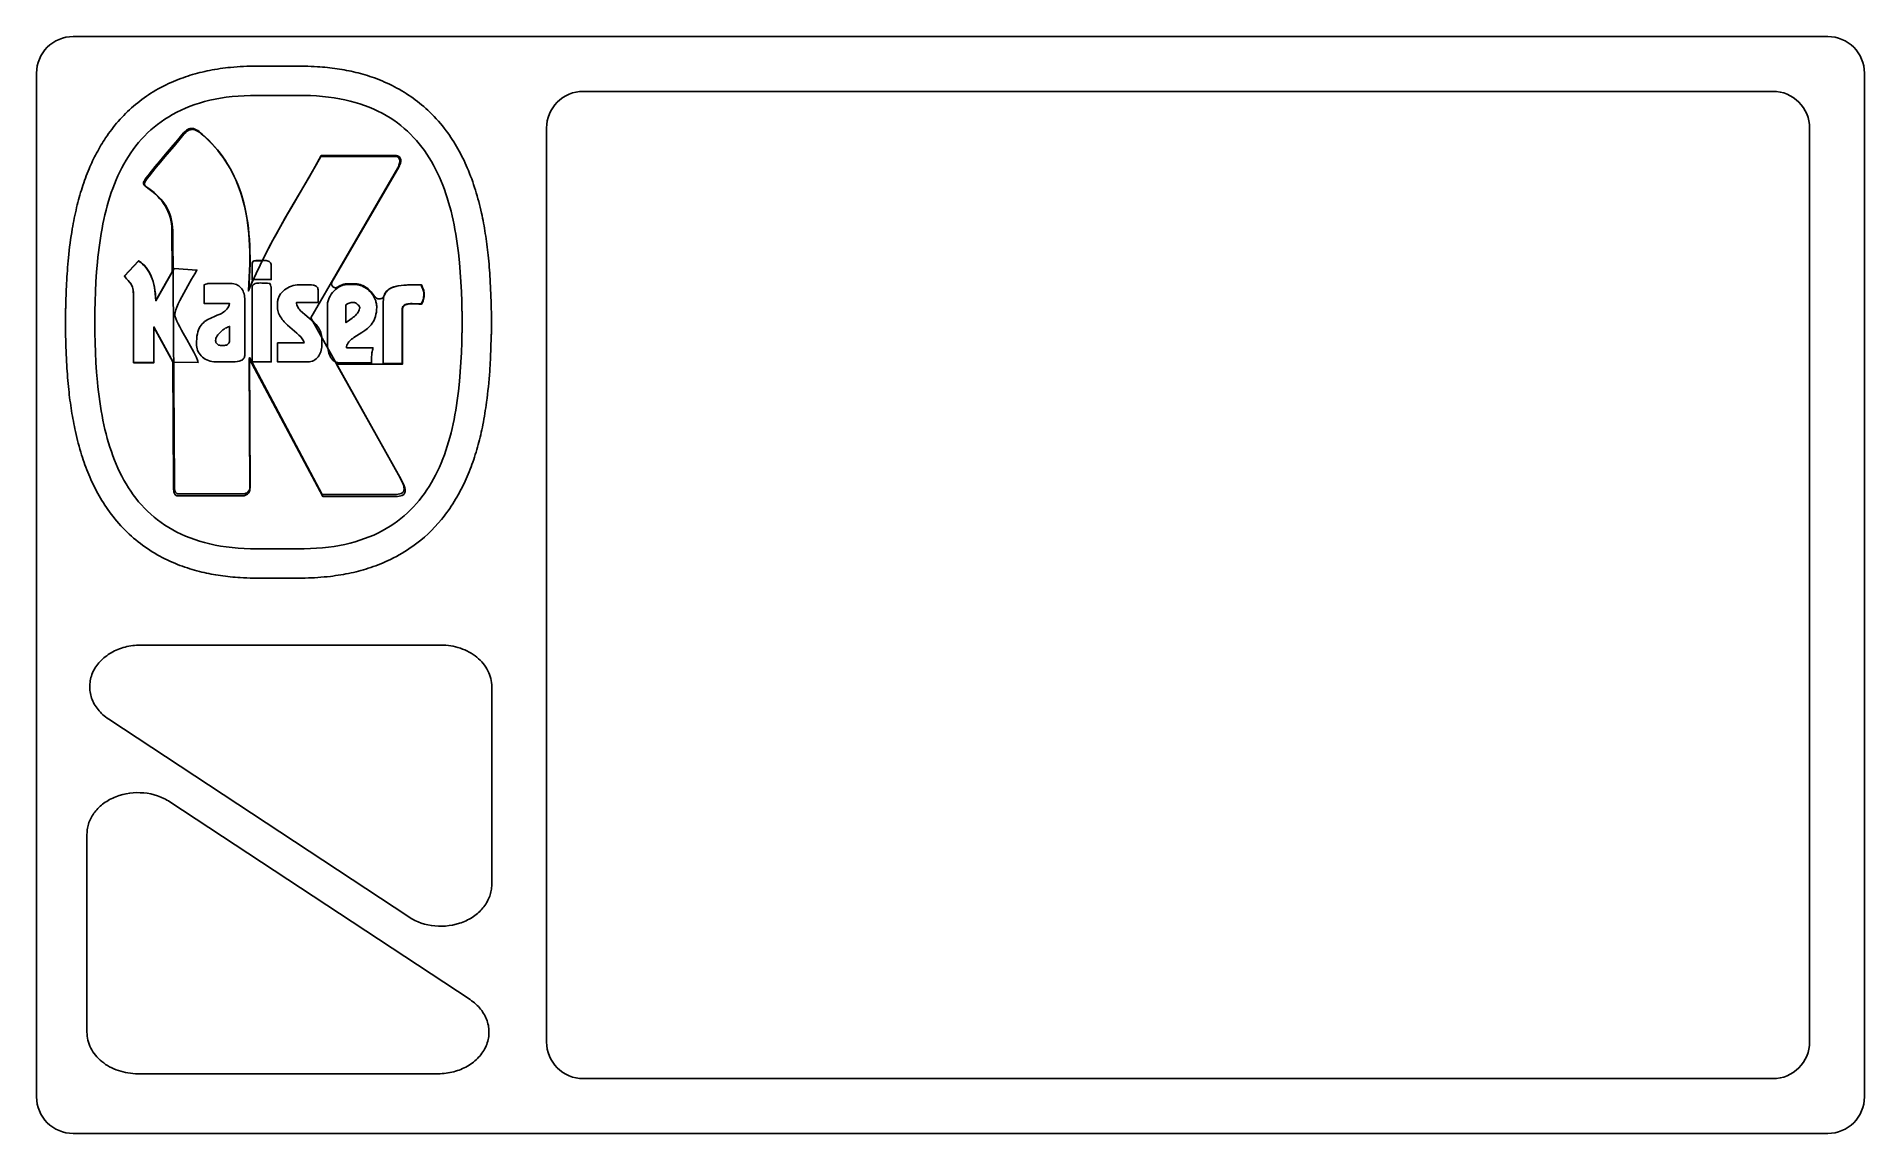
# Model space of a CAD drawing. Extents: x 0 to 500, y 0 to 300.
import ezdxf

# ---------------------------------------------------------------- set-up
doc = ezdxf.new("R2010")
doc.units = 0
doc.layers.add('Nível Padrão', color=18, linetype='CONTINUOUS')

msp = doc.modelspace()

# ---------------------------------------------------------------- linework, layer by layer
at = {"layer": 'Nível Padrão'}
for points in [[(0, 10, 0.414214), (10, 0), (490, 0, 0.414214), (500, 10), (500, 290, 0.414214), (490, 300), (10, 300, 0.414214), (0, 290), (0, 10)], [(124.36, 225.79, 0.009713), (124.06, 233.63, 0.01106), (123.53, 240.17, 0.013042), (122.75, 246.17, 0.015136), (121.71, 251.73, 0.020988), (120.06, 257.99, 0.025658), (117.83, 264.08, 0.027426), (115.24, 269.32, 0.031166), (112.06, 274.22, 0.040308), (107.55, 279.35, 0.07254), (97.92, 286.28, 0.033601), (92.44, 288.67, 0.026874), (87.35, 290.2, 0.023335), (82.22, 291.2, 0.020903), (76.85, 291.76, 0.01238), (73.3, 291.91), (72.11, 291.92), (72.01, 291.92), (60.14, 291.92, 0.024267), (53.09, 291.58, 0.023864), (47.32, 290.73, 0.025689), (42.05, 289.4, 0.029589), (36.85, 287.46, 0.036923), (31.27, 284.48, 0.071964), (22.35, 276.81, 0.032208), (18.9, 272.3, 0.0251), (16.43, 268.14, 0.022594), (14.36, 263.79, 0.022233), (12.47, 258.66, 0.019049), (10.96, 253.27, 0.016606), (9.77, 247.44, 0.017566), (8.72, 239.52, 0.011801), (8.2, 232.48, 0.008687), (7.97, 225.82, 0.030589), (7.91, 224.84), (7.91, 221.91), (7.91, 218.97, 0.029762), (7.96, 218.02, 0.009826), (8.27, 210.1, 0.011225), (8.8, 203.49, 0.012764), (9.57, 197.63, 0.01537), (10.64, 191.97, 0.021703), (12.33, 185.57, 0.022442), (14.29, 180.2, 0.026427), (16.77, 175.04, 0.03135), (19.94, 170.02, 0.038768), (24.23, 164.98, 0.076989), (34.38, 157.54, 0.034157), (39.95, 155.11, 0.027572), (45.2, 153.55, 0.023063), (50.3, 152.58, 0.020854), (55.69, 152.03, 0.012825), (59.37, 151.89, 0.001929), (60.31, 151.89), (72.01, 151.89), (72.11, 151.89, 0.00179), (73.48, 151.91, 0.024581), (80.37, 152.37, 0.024229), (86.04, 153.31, 0.026946), (91.41, 154.78, 0.032131), (96.86, 157.01, 0.042297), (102.95, 160.63, 0.065085), (110.73, 167.91, 0.034079), (114.26, 172.84, 0.02821), (116.95, 177.79, 0.024377), (119.1, 182.96, 0.02094), (120.8, 188.39, 0.016976), (122.08, 193.85, 0.015354), (123.09, 200, 0.016203), (123.95, 208.48, 0.009226), (124.27, 214.74), (124.35, 217.96, 0.031704), (124.41, 218.97), (124.4, 221.91), (124.41, 224.84, 0.029783), (124.36, 225.79)], [(149.52, 15, -0.414214), (139.52, 25), (139.52, 275, -0.414214), (149.52, 285), (475, 285, -0.414214), (485, 275), (485, 25, -0.414214), (475, 15), (149.52, 15)]]:
    msp.add_lwpolyline(points, format="xyb", close=True, dxfattribs=at)
for points in [[(72.01, 283.92), (60.31, 283.92), (58.53, 283.9), (56.8, 283.83), (55.12, 283.73), (53.48, 283.57), (51.89, 283.38), (50.35, 283.15), (48.85, 282.87), (47.39, 282.56), (45.98, 282.21), (44.6, 281.82), (43.27, 281.39), (41.99, 280.93), (40.74, 280.43), (39.53, 279.89), (38.36, 279.33), (37.23, 278.72), (36.14, 278.09), (35.09, 277.42), (34.07, 276.72), (33.09, 275.99), (32.14, 275.24), (31.23, 274.45), (30.35, 273.63), (29.51, 272.79), (28.7, 271.92), (27.92, 271.02), (27.18, 270.1), (26.46, 269.15), (25.78, 268.18), (25.12, 267.19), (24.49, 266.17), (23.9, 265.13), (23.33, 264.08), (22.78, 263), (22.27, 261.9), (21.78, 260.78), (21.31, 259.64), (20.87, 258.49), (20.45, 257.32), (20.06, 256.14), (19.69, 254.94), (19.34, 253.72), (19.01, 252.49), (18.71, 251.25), (18.42, 250), (18.15, 248.74), (17.91, 247.46), (17.68, 246.17), (17.46, 244.88), (17.27, 243.58), (17.09, 242.27), (16.92, 240.95), (16.78, 239.62), (16.64, 238.3), (16.41, 235.62), (16.24, 232.94), (16.1, 230.24), (16.01, 227.55), (15.95, 224.86), (15.91, 224.86), (15.91, 223.82), (15.91, 221.91), (15.91, 219.99), (15.91, 218.95), (15.95, 218.94), (16.01, 216.25), (16.1, 213.55), (16.24, 210.86), (16.41, 208.17), (16.64, 205.5), (16.78, 204.17), (16.93, 202.85), (17.09, 201.53), (17.27, 200.22), (17.47, 198.92), (17.68, 197.62), (17.91, 196.34), (18.16, 195.06), (18.42, 193.8), (18.71, 192.55), (19.02, 191.31), (19.34, 190.08), (19.69, 188.86), (20.06, 187.66), (20.46, 186.48), (20.87, 185.31), (21.31, 184.16), (21.78, 183.02), (22.27, 181.91), (22.79, 180.81), (23.33, 179.73), (23.9, 178.67), (24.5, 177.63), (25.12, 176.62), (25.78, 175.62), (26.46, 174.65), (27.18, 173.71), (27.93, 172.79), (28.7, 171.89), (29.51, 171.02), (30.36, 170.18), (31.23, 169.36), (32.15, 168.57), (33.09, 167.81), (34.07, 167.09), (35.09, 166.39), (36.14, 165.72), (37.24, 165.09), (38.37, 164.48), (39.53, 163.92), (40.74, 163.38), (41.99, 162.88), (43.28, 162.42), (44.61, 161.99), (45.98, 161.6), (47.39, 161.25), (48.85, 160.94), (50.35, 160.66), (51.89, 160.43), (53.49, 160.24), (55.12, 160.09), (56.8, 159.98), (58.53, 159.91), (60.31, 159.89), (72.01, 159.89), (72.03, 159.89), (73.19, 159.9), (74.92, 159.96), (76.6, 160.05), (78.24, 160.18), (79.83, 160.36), (81.37, 160.57), (82.87, 160.83), (84.33, 161.12), (85.75, 161.46), (87.13, 161.83), (88.46, 162.23), (89.75, 162.68), (91, 163.15), (92.22, 163.67), (93.39, 164.21), (94.53, 164.79), (95.63, 165.41), (96.69, 166.05), (97.72, 166.72), (98.71, 167.43), (99.66, 168.16), (100.58, 168.93), (101.47, 169.72), (102.32, 170.54), (103.14, 171.38), (103.93, 172.26), (104.69, 173.15), (105.41, 174.07), (106.11, 175.02), (106.78, 175.99), (107.42, 176.98), (108.03, 177.99), (108.61, 179.03), (109.16, 180.08), (109.69, 181.15), (110.2, 182.25), (110.67, 183.36), (111.13, 184.49), (111.56, 185.63), (111.96, 186.79), (112.35, 187.97), (112.71, 189.16), (113.05, 190.36), (113.37, 191.58), (113.67, 192.81), (113.95, 194.06), (114.21, 195.31), (114.45, 196.57), (114.68, 197.85), (114.88, 199.13), (115.08, 200.42), (115.25, 201.72), (115.41, 203.02), (115.69, 205.65), (115.91, 208.29), (116.09, 210.95), (116.22, 213.61), (116.31, 216.28), (116.37, 218.94), (116.41, 218.95), (116.41, 219.99), (116.4, 221.91), (116.41, 223.82), (116.41, 224.86), (116.37, 224.89), (116.31, 227.55), (116.22, 230.21), (116.09, 232.88), (115.91, 235.54), (115.69, 238.18), (115.41, 240.81), (115.25, 242.11), (115.07, 243.41), (114.88, 244.7), (114.67, 245.98), (114.45, 247.25), (114.21, 248.52), (113.95, 249.77), (113.67, 251.01), (113.37, 252.24), (113.05, 253.46), (112.71, 254.66), (112.35, 255.85), (111.96, 257.03), (111.55, 258.19), (111.13, 259.33), (110.67, 260.46), (110.19, 261.57), (109.69, 262.67), (109.16, 263.74), (108.61, 264.79), (108.02, 265.83), (107.41, 266.84), (106.77, 267.83), (106.11, 268.8), (105.41, 269.74), (104.68, 270.66), (103.93, 271.56), (103.14, 272.43), (102.32, 273.28), (101.46, 274.1), (100.58, 274.89), (99.66, 275.65), (98.7, 276.39), (97.71, 277.09), (96.69, 277.76), (95.62, 278.41), (94.53, 279.02), (93.39, 279.6), (92.22, 280.15), (91, 280.66), (89.75, 281.14), (88.46, 281.58), (87.12, 281.99), (85.75, 282.36), (84.33, 282.69), (82.87, 282.98), (81.37, 283.24), (79.83, 283.45), (78.23, 283.63), (76.6, 283.76), (74.92, 283.86), (73.19, 283.91), (72.01, 283.92)], [(61.71, 238.68), (61.79, 238.85), (62.72, 240.67), (63.66, 242.48), (64.62, 244.28), (65.6, 246.07), (66.8, 248.23), (68.02, 250.38), (70.49, 254.66), (74.53, 261.58), (76.22, 264.5), (77.89, 267.44), (98.4, 267.44), (98.6, 267.41), (98.79, 267.36), (98.96, 267.29), (99.12, 267.19), (99.26, 267.07), (99.38, 266.92), (99.48, 266.75), (99.56, 266.56), (99.61, 266.35), (99.63, 266.11), (99.62, 265.86), (99.59, 265.58), (99.51, 265.29), (99.4, 264.98), (99.25, 264.65), (99.06, 264.3), (80.81, 232.82), (80.73, 232.65), (80.69, 232.47), (80.68, 232.3), (80.7, 232.13), (80.75, 231.97), (80.83, 231.83), (80.93, 231.69), (81.05, 231.57), (81.19, 231.47), (81.34, 231.39), (81.51, 231.34), (81.69, 231.31), (81.87, 231.31), (82.06, 231.34), (82.25, 231.41), (82.44, 231.52), (82.76, 231.71), (83.08, 231.89), (83.41, 232.04), (83.75, 232.17), (84.09, 232.27), (84.43, 232.35), (84.77, 232.39), (85.11, 232.41), (86.86, 232.41), (87.28, 232.39), (87.7, 232.34), (88.11, 232.27), (88.51, 232.16), (88.9, 232.03), (89.28, 231.87), (89.65, 231.69), (90, 231.49), (90.34, 231.26), (90.67, 231.01), (90.98, 230.75), (91.28, 230.46), (91.55, 230.16), (91.81, 229.84), (92.05, 229.51), (92.27, 229.17), (92.42, 228.95), (92.58, 228.77), (92.77, 228.61), (92.96, 228.48), (93.17, 228.38), (93.38, 228.31), (93.6, 228.27), (93.82, 228.26), (94.03, 228.28), (94.23, 228.32), (94.43, 228.39), (94.61, 228.49), (94.77, 228.62), (94.92, 228.78), (95.03, 228.96), (95.13, 229.17), (95.24, 229.46), (95.37, 229.73), (95.53, 229.99), (95.7, 230.22), (95.89, 230.44), (96.1, 230.63), (96.32, 230.82), (96.56, 230.98), (96.81, 231.13), (97.08, 231.27), (97.37, 231.39), (97.66, 231.5), (98.3, 231.68), (98.97, 231.82), (99.69, 231.93), (100.44, 231.99), (101.21, 232.04), (102.01, 232.06), (103.66, 232.07), (105.34, 232.06), (105.45, 231.66), (105.57, 231.34), (105.8, 230.86), (105.89, 230.62), (105.97, 230.36), (106.02, 230.04), (106.04, 229.62), (106.03, 229.19), (105.99, 228.79), (105.93, 228.41), (105.84, 228.06), (105.74, 227.73), (105.62, 227.41), (105.49, 227.11), (105.34, 226.83), (104.55, 226.85), (103.7, 226.89), (102.82, 226.92), (102.4, 226.91), (101.99, 226.89), (101.6, 226.84), (101.25, 226.76), (100.93, 226.65), (100.65, 226.5), (100.53, 226.41), (100.42, 226.31), (100.33, 226.2), (100.25, 226.07), (100.19, 225.93), (100.15, 225.78), (100.12, 225.61), (100.11, 225.43), (100.11, 210.43), (82.07, 210.43), (99.7, 178.84), (100.04, 178.2), (100.33, 177.61), (100.55, 177.08), (100.71, 176.59), (100.8, 176.16), (100.83, 175.78), (100.83, 175.6), (100.8, 175.44), (100.76, 175.29), (100.7, 175.14), (100.63, 175.01), (100.54, 174.9), (100.44, 174.79), (100.31, 174.69), (100.17, 174.6), (100.02, 174.52), (99.66, 174.39), (99.23, 174.3), (98.73, 174.25), (98.16, 174.23), (97.52, 174.24), (78.28, 174.24), (58.16, 211.96), (58.38, 176.11), (58.33, 175.81), (58.22, 175.51), (58.15, 175.37), (58.05, 175.22), (57.95, 175.08), (57.82, 174.95), (57.69, 174.83), (57.53, 174.72), (57.36, 174.62), (57.17, 174.53), (56.97, 174.46), (56.75, 174.41), (56.52, 174.37), (56.26, 174.36), (38.58, 174.35), (38.37, 174.41), (38.18, 174.49), (38.03, 174.59), (37.89, 174.72), (37.78, 174.86), (37.69, 175.02), (37.62, 175.2), (37.57, 175.39), (37.51, 175.8), (37.48, 176.25), (37.48, 177.21), (37.27, 211.03), (32.1, 220.55), (32.1, 210.78), (26.52, 210.78), (26.52, 228.92), (26.51, 229.58), (26.47, 230.16), (26.41, 230.67), (26.33, 231.1), (26.23, 231.48), (26.1, 231.82), (25.96, 232.11), (25.8, 232.37), (25.63, 232.62), (25.44, 232.85), (25.02, 233.32), (24.55, 233.85), (24.3, 234.17), (24.04, 234.53), (27.91, 238.68), (28.48, 238.28), (29.01, 237.84), (29.5, 237.36), (29.94, 236.85), (30.36, 236.31), (30.73, 235.73), (31.07, 235.12), (31.38, 234.46), (31.65, 233.77), (31.88, 233.04), (32.08, 232.27), (32.25, 231.45), (32.39, 230.6), (32.5, 229.7), (32.58, 228.76), (32.63, 227.77), (37.12, 235.66), (37.04, 246.93), (36.99, 247.92), (36.88, 248.87), (36.72, 249.78), (36.51, 250.63), (36.25, 251.45), (35.94, 252.23), (35.59, 252.98), (35.19, 253.69), (34.75, 254.37), (34.26, 255.03), (33.72, 255.66), (33.15, 256.27), (32.53, 256.86), (31.87, 257.44), (31.16, 258), (30.42, 258.56), (29.85, 258.99), (29.64, 259.18), (29.48, 259.35), (29.36, 259.52), (29.28, 259.68), (29.25, 259.84), (29.25, 260.01), (29.29, 260.18), (29.37, 260.37), (29.49, 260.57), (29.63, 260.8), (30.02, 261.34), (30.52, 262.02), (31.41, 263.18), (32.45, 264.47), (33.61, 265.86), (34.85, 267.31), (37.39, 270.28), (38.61, 271.73), (39.75, 273.12), (40.2, 273.64), (40.62, 274.06), (40.83, 274.24), (41.03, 274.39), (41.23, 274.52), (41.43, 274.63), (41.62, 274.72), (41.81, 274.79), (42, 274.84), (42.19, 274.88), (42.38, 274.89), (42.56, 274.89), (42.75, 274.87), (42.93, 274.83), (43.31, 274.71), (43.69, 274.53), (44.07, 274.29), (44.47, 274.01), (44.88, 273.68), (45.3, 273.31), (46.22, 272.47), (47.08, 271.64), (47.9, 270.79), (48.7, 269.92), (49.47, 269.02), (50.21, 268.09), (50.92, 267.14), (51.59, 266.15), (52.24, 265.14), (52.85, 264.1), (53.43, 263.04), (53.98, 261.94), (54.5, 260.8), (54.98, 259.64), (55.44, 258.44), (55.86, 257.21), (56.25, 255.95), (56.61, 254.65), (56.93, 253.31), (57.22, 251.94), (57.48, 250.53), (57.7, 249.08), (57.89, 247.6), (58.05, 246.07), (58.18, 244.51), (58.27, 242.9), (58.32, 241.25), (58.34, 239.56), (58.33, 237.82), (58.29, 236.04), (58.2, 234.22), (58.09, 232.35), (57.94, 230.43), (58.52, 231.81), (59.11, 233.18), (59.24, 233.45), (58.95, 233.45), (58.95, 237.64), (58.97, 237.91), (59, 238.14), (59.07, 238.32), (59.18, 238.46), (59.32, 238.57), (59.5, 238.63), (59.73, 238.67), (60, 238.68), (61.71, 238.68)], [(30.8, 261.86), (31.68, 263.01), (32.71, 264.29), (33.86, 265.66), (35.09, 267.1), (37.61, 270.05), (38.83, 271.49), (39.95, 272.87), (40.4, 273.38), (40.82, 273.8), (41.02, 273.98), (41.22, 274.13), (41.42, 274.26), (41.62, 274.37), (41.81, 274.46), (42, 274.53), (42.19, 274.58), (42.37, 274.61), (42.56, 274.63), (42.74, 274.62), (42.93, 274.6), (43.11, 274.56), (43.48, 274.44), (43.86, 274.26), (44.24, 274.03), (44.63, 273.75), (45.04, 273.42), (45.46, 273.06), (46.37, 272.23), (47.22, 271.41), (48.04, 270.56), (48.84, 269.69), (49.6, 268.8), (50.33, 267.88), (51.03, 266.93), (51.7, 265.96), (52.34, 264.96), (52.95, 263.93), (53.52, 262.87), (54.07, 261.77), (54.58, 260.65), (55.07, 259.5), (55.52, 258.31), (55.93, 257.09), (56.32, 255.84), (56.67, 254.55), (57, 253.22), (57.28, 251.86), (57.54, 250.46), (57.76, 249.03), (57.95, 247.55), (58.11, 246.04), (58.23, 244.48), (58.32, 242.89), (58.38, 241.25), (58.4, 239.58), (58.39, 237.85), (58.34, 236.09), (58.26, 234.28), (58.14, 232.43), (57.99, 230.52), (58.99, 232.86), (60.04, 235.18), (61.13, 237.48), (62.27, 239.78), (63.45, 242.06), (64.67, 244.34), (65.91, 246.61), (67.18, 248.88), (68.47, 251.15), (69.79, 253.42), (72.45, 257.98), (75.12, 262.58), (76.46, 264.89), (77.79, 267.23), (98.13, 267.23), (98.33, 267.21), (98.51, 267.16), (98.69, 267.09), (98.84, 266.99), (98.98, 266.87), (99.1, 266.72), (99.2, 266.55), (99.28, 266.36), (99.33, 266.15), (99.35, 265.92), (99.35, 265.67), (99.31, 265.39), (99.23, 265.1), (99.12, 264.79), (98.98, 264.46), (98.79, 264.12), (75.01, 223.11), (99.42, 179.34), (99.76, 178.71), (100.04, 178.13), (100.26, 177.6), (100.42, 177.12), (100.51, 176.69), (100.55, 176.31), (100.54, 176.13), (100.51, 175.97), (100.47, 175.82), (100.42, 175.68), (100.35, 175.55), (100.26, 175.44), (100.15, 175.33), (100.03, 175.23), (99.89, 175.14), (99.74, 175.06), (99.38, 174.94), (98.95, 174.85), (98.46, 174.79), (97.89, 174.77), (97.26, 174.78), (78.17, 174.79), (58.21, 212.2), (58.43, 176.64), (58.38, 176.35), (58.28, 176.05), (58.2, 175.9), (58.11, 175.76), (58, 175.62), (57.88, 175.49), (57.74, 175.37), (57.59, 175.26), (57.42, 175.16), (57.24, 175.08), (57.04, 175.01), (56.82, 174.95), (56.58, 174.92), (56.33, 174.9), (38.8, 174.9), (38.58, 174.95), (38.4, 175.03), (38.24, 175.14), (38.11, 175.26), (38, 175.4), (37.91, 175.56), (37.85, 175.73), (37.79, 175.92), (37.73, 176.33), (37.7, 176.78), (37.71, 177.73), (37.27, 246.89), (37.21, 247.88), (37.1, 248.82), (36.94, 249.71), (36.74, 250.56), (36.48, 251.38), (36.18, 252.15), (35.83, 252.89), (35.43, 253.59), (34.99, 254.27), (34.51, 254.92), (33.98, 255.55), (33.4, 256.15), (32.79, 256.74), (32.13, 257.31), (31.43, 257.87), (30.7, 258.42), (30.14, 258.85), (29.93, 259.04), (29.77, 259.21), (29.65, 259.38), (29.57, 259.54), (29.54, 259.7), (29.54, 259.86), (29.58, 260.03), (29.66, 260.22), (29.77, 260.42), (29.92, 260.65), (30.3, 261.18), (30.8, 261.86)], [(44.19, 210.89), (44.11, 211.19), (44.01, 211.51), (43.76, 212.19), (43.43, 212.92), (43.04, 213.7), (42.61, 214.52), (42.14, 215.36), (41.14, 217.1), (40.12, 218.86), (39.64, 219.73), (39.18, 220.58), (38.76, 221.4), (38.38, 222.18), (38.07, 222.92), (37.83, 223.61), (37.8, 223.79), (37.8, 224.01), (37.83, 224.27), (37.9, 224.57), (37.99, 224.89), (38.1, 225.24), (38.4, 226.03), (38.78, 226.89), (39.23, 227.83), (39.72, 228.8), (40.25, 229.8), (41.35, 231.78), (42.4, 233.61), (43.27, 235.12), (43.85, 236.15), (37.63, 236.57), (32.61, 227.74), (32.56, 228.72), (32.48, 229.66), (32.38, 230.55), (32.24, 231.4), (32.07, 232.2), (31.87, 232.97), (31.63, 233.7), (31.37, 234.38), (31.07, 235.03), (30.73, 235.64), (30.36, 236.22), (29.95, 236.75), (29.5, 237.26), (29.02, 237.73), (28.49, 238.17), (27.93, 238.57), (24.09, 234.45), (24.35, 234.09), (24.59, 233.78), (25.06, 233.25), (25.48, 232.78), (25.67, 232.55), (25.84, 232.31), (26, 232.05), (26.14, 231.76), (26.26, 231.43), (26.36, 231.05), (26.44, 230.62), (26.5, 230.12), (26.54, 229.54), (26.55, 228.88), (26.55, 210.89), (32.08, 210.89), (32.08, 220.58), (37.33, 210.92), (44.19, 210.89)], [(59, 233.52), (64.19, 233.52), (64.19, 237.33), (64.17, 237.62), (64.09, 237.89), (63.97, 238.12), (63.8, 238.32), (63.6, 238.49), (63.37, 238.61), (63.1, 238.68), (62.81, 238.71), (60.04, 238.71), (59.77, 238.7), (59.54, 238.66), (59.36, 238.59), (59.22, 238.49), (59.12, 238.35), (59.05, 238.17), (59.02, 237.95), (59, 237.67), (59, 233.52)], [(43.78, 216.57), (43.78, 215.53), (43.81, 215.07), (43.89, 214.62), (44.03, 214.19), (44.22, 213.78), (44.45, 213.38), (44.72, 213.01), (45.03, 212.67), (45.37, 212.35), (45.75, 212.06), (46.15, 211.8), (46.58, 211.57), (47.03, 211.39), (47.5, 211.23), (47.98, 211.12), (48.47, 211.06), (48.97, 211.03), (53.81, 211.03), (54.35, 211.05), (54.89, 211.11), (55.42, 211.22), (55.66, 211.3), (55.9, 211.39), (56.11, 211.5), (56.31, 211.62), (56.49, 211.76), (56.64, 211.92), (56.76, 212.1), (56.85, 212.3), (56.91, 212.52), (56.93, 212.76), (56.93, 228.33), (56.91, 228.78), (56.86, 229.21), (56.77, 229.62), (56.65, 230), (56.5, 230.37), (56.32, 230.71), (56.11, 231.03), (55.87, 231.32), (55.61, 231.58), (55.32, 231.81), (55.01, 232.01), (54.67, 232.18), (54.31, 232.31), (53.93, 232.4), (53.54, 232.46), (53.12, 232.48), (47.59, 232.48), (47.28, 232.48), (47.03, 232.45), (46.83, 232.42), (46.66, 232.38), (46.32, 232.27), (45.86, 232.14), (45.86, 226.95), (52.78, 226.95), (52.65, 226.52), (52.49, 226.12), (52.29, 225.77), (52.07, 225.46), (51.81, 225.17), (51.53, 224.91), (51.22, 224.68), (50.89, 224.47), (50.55, 224.27), (50.19, 224.09), (49.43, 223.76), (48.65, 223.44), (47.85, 223.11), (47.46, 222.92), (47.07, 222.73), (46.7, 222.52), (46.33, 222.28), (45.98, 222.03), (45.64, 221.74), (45.32, 221.42), (45.03, 221.07), (44.76, 220.68), (44.51, 220.25), (44.3, 219.77), (44.12, 219.24), (43.98, 218.66), (43.87, 218.02), (43.8, 217.33), (43.78, 216.57)], [(59, 211.03), (64.19, 211.03), (64.19, 230.75), (64.19, 231.06), (64.16, 231.31), (64.13, 231.51), (64.09, 231.68), (63.98, 232.02), (63.85, 232.48), (63.18, 232.51), (62.42, 232.56), (61.62, 232.59), (61.22, 232.6), (60.83, 232.59), (60.46, 232.56), (60.12, 232.51), (59.81, 232.43), (59.54, 232.31), (59.42, 232.24), (59.31, 232.16), (59.22, 232.07), (59.15, 231.97), (59.09, 231.86), (59.04, 231.73), (59.01, 231.6), (59, 231.45), (59, 211.03)], [(78.03, 217.26), (78.01, 217.75), (77.96, 218.22), (77.86, 218.66), (77.74, 219.09), (77.58, 219.49), (77.4, 219.88), (77.19, 220.25), (76.96, 220.6), (76.71, 220.94), (76.44, 221.26), (76.16, 221.57), (75.86, 221.88), (75.24, 222.45), (74.6, 222.99), (73.34, 224.01), (72.75, 224.52), (72.23, 225.02), (71.99, 225.28), (71.78, 225.55), (71.59, 225.82), (71.43, 226.09), (71.3, 226.38), (71.2, 226.67), (71.14, 226.98), (71.11, 227.29), (76.99, 227.29), (76.99, 230.75), (76.98, 230.97), (76.93, 231.16), (76.84, 231.33), (76.73, 231.48), (76.6, 231.61), (76.44, 231.73), (76.27, 231.82), (76.07, 231.9), (75.86, 231.97), (75.64, 232.02), (75.18, 232.09), (74.7, 232.13), (74.23, 232.14), (71.8, 232.14), (71.28, 232.11), (70.75, 232.04), (70.23, 231.92), (69.71, 231.76), (69.21, 231.55), (68.72, 231.31), (68.26, 231.03), (67.82, 230.72), (67.42, 230.37), (67.05, 230), (66.73, 229.6), (66.45, 229.18), (66.23, 228.73), (66.14, 228.5), (66.06, 228.27), (66, 228.03), (65.96, 227.79), (65.93, 227.54), (65.92, 227.29), (65.92, 225.91), (65.94, 225.5), (66, 225.11), (66.09, 224.73), (66.21, 224.36), (66.36, 224), (66.53, 223.64), (66.74, 223.3), (66.96, 222.96), (67.21, 222.64), (67.47, 222.32), (67.75, 222.01), (68.04, 221.7), (68.66, 221.11), (69.3, 220.53), (70.59, 219.43), (71.2, 218.9), (71.76, 218.37), (72.26, 217.84), (72.48, 217.57), (72.68, 217.31), (72.85, 217.04), (72.99, 216.77), (73.11, 216.5), (73.19, 216.22), (65.92, 216.22), (65.92, 211.03), (74.23, 211.03), (74.65, 211.06), (75.06, 211.13), (75.45, 211.24), (75.81, 211.4), (76.15, 211.59), (76.46, 211.82), (76.75, 212.09), (77.01, 212.38), (77.24, 212.7), (77.44, 213.05), (77.62, 213.42), (77.77, 213.81), (77.88, 214.22), (77.96, 214.65), (78.01, 215.08), (78.03, 215.53), (78.03, 217.26)], [(84.75, 214.91), (84.8, 215.26), (84.89, 215.59), (85.03, 215.9), (85.2, 216.19), (85.4, 216.47), (85.63, 216.73), (85.89, 216.98), (86.18, 217.21), (86.49, 217.45), (86.82, 217.67), (87.52, 218.12), (88.26, 218.58), (89.02, 219.06), (89.78, 219.58), (90.15, 219.86), (90.51, 220.16), (90.86, 220.48), (91.19, 220.83), (91.5, 221.19), (91.8, 221.59), (92.07, 222.01), (92.31, 222.47), (92.52, 222.95), (92.71, 223.48), (92.85, 224.04), (92.96, 224.64), (93.03, 225.29), (93.05, 225.98), (93.04, 226.27), (93.02, 226.57), (92.98, 226.86), (92.92, 227.15), (92.85, 227.44), (92.76, 227.73), (92.55, 228.29), (92.28, 228.82), (91.97, 229.34), (91.61, 229.82), (91.2, 230.28), (90.76, 230.69), (90.28, 231.07), (89.76, 231.4), (89.22, 231.68), (88.94, 231.8), (88.65, 231.9), (88.36, 231.99), (88.06, 232.07), (87.76, 232.13), (87.45, 232.17), (87.14, 232.19), (86.82, 232.2), (85.09, 232.2), (84.84, 232.2), (84.59, 232.17), (84.34, 232.13), (84.09, 232.07), (83.6, 231.92), (83.11, 231.71), (82.63, 231.44), (82.18, 231.13), (81.74, 230.78), (81.33, 230.39), (80.95, 229.96), (80.61, 229.5), (80.31, 229.02), (80.05, 228.51), (79.84, 227.98), (79.68, 227.44), (79.63, 227.16), (79.59, 226.88), (79.56, 226.6), (79.56, 226.32), (79.56, 216.29), (79.57, 215.8), (79.6, 215.31), (79.66, 214.82), (79.74, 214.33), (79.84, 213.86), (79.97, 213.4), (80.14, 212.96), (80.32, 212.55), (80.54, 212.17), (80.79, 211.82), (81.08, 211.52), (81.39, 211.25), (81.56, 211.14), (81.74, 211.04), (81.93, 210.96), (82.13, 210.89), (82.34, 210.83), (82.55, 210.79), (82.78, 210.76), (83.02, 210.75), (91.66, 210.75), (91.66, 212.48), (91.68, 212.89), (91.71, 213.21), (91.75, 213.49), (91.8, 213.74), (91.92, 214.24), (91.97, 214.54), (92.01, 214.91), (84.75, 214.91)], [(105.23, 226.88), (105.37, 227.16), (105.5, 227.46), (105.62, 227.77), (105.72, 228.1), (105.81, 228.45), (105.87, 228.83), (105.91, 229.22), (105.92, 229.65), (105.9, 230.06), (105.85, 230.38), (105.77, 230.65), (105.68, 230.87), (105.45, 231.36), (105.34, 231.67), (105.23, 232.07), (103.32, 232.08), (102.38, 232.08), (101.46, 232.06), (100.57, 232.02), (99.71, 231.95), (98.9, 231.83), (98.51, 231.76), (98.13, 231.67), (97.77, 231.57), (97.43, 231.45), (97.1, 231.32), (96.79, 231.16), (96.5, 230.99), (96.23, 230.8), (95.98, 230.59), (95.76, 230.36), (95.55, 230.1), (95.37, 229.82), (95.22, 229.51), (95.09, 229.18), (94.98, 228.82), (94.91, 228.43), (94.86, 228.02), (94.85, 227.57), (94.85, 210.62), (100.04, 210.62), (100.04, 225.49), (100.05, 225.67), (100.07, 225.84), (100.12, 225.99), (100.18, 226.13), (100.26, 226.26), (100.35, 226.37), (100.46, 226.47), (100.57, 226.56), (100.85, 226.71), (101.17, 226.82), (101.52, 226.89), (101.9, 226.94), (102.31, 226.96), (102.73, 226.97), (103.6, 226.94), (104.45, 226.9), (105.23, 226.88)], [(84.61, 226.6), (85.06, 226.87), (85.28, 226.98), (85.51, 227.09), (85.76, 227.17), (86.03, 227.24), (86.34, 227.28), (86.68, 227.29), (86.82, 227.28), (86.96, 227.25), (87.11, 227.2), (87.25, 227.13), (87.54, 226.95), (87.82, 226.74), (88.05, 226.51), (88.24, 226.28), (88.37, 226.08), (88.4, 225.99), (88.41, 225.91), (88.4, 225.75), (88.38, 225.59), (88.29, 225.27), (88.16, 224.95), (87.98, 224.64), (87.76, 224.33), (87.51, 224.04), (87.23, 223.75), (86.94, 223.47), (86.63, 223.21), (86.31, 222.95), (85.68, 222.49), (85.1, 222.09), (84.61, 221.76), (84.61, 226.6)], [(48.97, 216.91), (49, 217.21), (49.08, 217.52), (49.21, 217.82), (49.38, 218.13), (49.58, 218.43), (49.82, 218.72), (50.09, 219), (50.37, 219.28), (50.67, 219.53), (50.98, 219.78), (51.3, 220), (51.62, 220.2), (51.93, 220.37), (52.23, 220.52), (52.51, 220.64), (52.78, 220.72), (52.78, 216.91), (52.75, 216.62), (52.67, 216.36), (52.55, 216.12), (52.39, 215.92), (52.19, 215.76), (51.95, 215.63), (51.68, 215.56), (51.39, 215.53), (50.35, 215.53), (50.06, 215.56), (49.8, 215.63), (49.56, 215.76), (49.36, 215.92), (49.19, 216.12), (49.07, 216.36), (49, 216.62), (48.97, 216.91)], [(101.84, 59.2), (102.24, 58.95), (102.64, 58.71), (103.06, 58.49), (103.48, 58.27), (104.34, 57.89), (105.23, 57.55), (106.14, 57.27), (107.07, 57.05), (108.02, 56.87), (108.97, 56.76), (109.94, 56.69), (110.9, 56.68), (111.87, 56.73), (112.84, 56.83), (113.8, 56.99), (114.75, 57.2), (115.68, 57.47), (116.14, 57.62), (116.6, 57.8), (117.05, 57.98), (117.48, 58.17), (117.91, 58.38), (118.33, 58.6), (118.73, 58.83), (119.13, 59.07), (119.51, 59.32), (119.88, 59.58), (120.23, 59.85), (120.58, 60.13), (120.91, 60.42), (121.23, 60.72), (121.54, 61.03), (121.83, 61.34), (122.11, 61.67), (122.37, 62), (122.62, 62.34), (122.86, 62.68), (123.08, 63.03), (123.29, 63.39), (123.48, 63.76), (123.66, 64.13), (123.82, 64.5), (123.96, 64.88), (124.09, 65.27), (124.2, 65.66), (124.3, 66.05), (124.38, 66.45), (124.44, 66.85), (124.48, 67.26), (124.51, 67.66), (124.52, 68.07), (124.52, 122.18), (124.5, 122.74), (124.45, 123.3), (124.36, 123.86), (124.25, 124.41), (124.1, 124.96), (123.92, 125.49), (123.7, 126.02), (123.46, 126.54), (123.18, 127.05), (122.88, 127.54), (122.54, 128.03), (122.18, 128.5), (121.78, 128.96), (121.36, 129.4), (120.91, 129.83), (120.44, 130.23), (119.94, 130.62), (119.41, 130.99), (118.87, 131.34), (118.31, 131.66), (117.74, 131.96), (117.15, 132.23), (116.54, 132.48), (115.92, 132.7), (115.28, 132.9), (114.64, 133.08), (113.98, 133.23), (113.32, 133.35), (112.64, 133.45), (111.96, 133.52), (111.28, 133.56), (110.58, 133.57), (28.48, 133.57), (27.92, 133.56), (27.38, 133.54), (26.83, 133.49), (26.3, 133.43), (25.76, 133.35), (25.24, 133.26), (24.72, 133.15), (24.21, 133.02), (23.7, 132.88), (23.21, 132.73), (22.72, 132.55), (22.24, 132.37), (21.77, 132.17), (21.31, 131.95), (20.87, 131.72), (20.43, 131.48), (20, 131.22), (19.59, 130.95), (19.19, 130.67), (18.8, 130.38), (18.43, 130.07), (18.07, 129.75), (17.72, 129.42), (17.39, 129.08), (17.07, 128.73), (16.77, 128.36), (16.49, 127.99), (16.22, 127.6), (15.97, 127.21), (15.74, 126.8), (15.53, 126.39), (15.34, 125.97), (15.16, 125.54), (15.01, 125.11), (14.88, 124.68), (14.77, 124.24), (14.69, 123.8), (14.62, 123.37), (14.57, 122.93), (14.55, 122.49), (14.54, 122.06), (14.56, 121.62), (14.6, 121.19), (14.65, 120.76), (14.73, 120.33), (14.82, 119.91), (14.94, 119.48), (15.07, 119.07), (15.23, 118.65), (15.4, 118.24), (15.59, 117.84), (15.8, 117.44), (16.03, 117.05), (16.28, 116.67), (16.55, 116.29), (16.83, 115.92), (17.13, 115.56), (17.45, 115.21), (17.79, 114.87), (18.14, 114.53), (18.52, 114.21), (18.9, 113.9), (19.31, 113.6), (19.73, 113.31), (101.84, 59.2)], [(36.46, 90.69), (36.07, 90.95), (35.66, 91.18), (35.25, 91.41), (34.83, 91.62), (33.96, 92.01), (33.08, 92.34), (32.16, 92.62), (31.23, 92.85), (30.29, 93.02), (29.33, 93.14), (28.37, 93.2), (27.4, 93.21), (26.43, 93.17), (25.47, 93.07), (24.51, 92.91), (23.56, 92.7), (22.62, 92.43), (22.16, 92.27), (21.71, 92.1), (21.26, 91.92), (20.82, 91.72), (20.39, 91.51), (19.98, 91.29), (19.57, 91.06), (19.18, 90.82), (18.8, 90.57), (18.43, 90.31), (18.07, 90.04), (17.73, 89.76), (17.39, 89.47), (17.07, 89.17), (16.77, 88.87), (16.48, 88.55), (16.2, 88.23), (15.93, 87.9), (15.68, 87.56), (15.45, 87.21), (15.22, 86.86), (15.02, 86.5), (14.83, 86.14), (14.65, 85.77), (14.49, 85.39), (14.34, 85.01), (14.22, 84.63), (14.1, 84.24), (14.01, 83.84), (13.93, 83.45), (13.87, 83.04), (13.82, 82.64), (13.8, 82.23), (13.79, 81.82), (13.79, 27.72), (13.8, 27.15), (13.86, 26.59), (13.94, 26.03), (14.06, 25.48), (14.21, 24.94), (14.39, 24.4), (14.6, 23.88), (14.85, 23.36), (15.12, 22.85), (15.43, 22.35), (15.76, 21.87), (16.13, 21.4), (16.52, 20.94), (16.94, 20.5), (17.39, 20.07), (17.87, 19.66), (18.37, 19.27), (18.89, 18.9), (19.43, 18.56), (19.99, 18.24), (20.57, 17.94), (21.16, 17.67), (21.77, 17.42), (22.39, 17.19), (23.02, 16.99), (23.67, 16.82), (24.32, 16.67), (24.99, 16.54), (25.66, 16.45), (26.34, 16.38), (27.03, 16.34), (27.72, 16.32), (109.83, 16.32), (110.38, 16.33), (110.93, 16.36), (111.47, 16.4), (112.01, 16.46), (112.54, 16.54), (113.07, 16.63), (113.59, 16.74), (114.1, 16.87), (114.6, 17.01), (115.1, 17.17), (115.59, 17.34), (116.06, 17.53), (116.53, 17.73), (116.99, 17.94), (117.44, 18.17), (117.88, 18.42), (118.3, 18.67), (118.72, 18.94), (119.12, 19.22), (119.5, 19.52), (119.88, 19.83), (120.24, 20.14), (120.59, 20.47), (120.92, 20.82), (121.23, 21.17), (121.53, 21.53), (121.81, 21.91), (122.08, 22.29), (122.33, 22.69), (122.56, 23.09), (122.77, 23.5), (122.97, 23.93), (123.14, 24.35), (123.29, 24.79), (123.42, 25.22), (123.53, 25.65), (123.62, 26.09), (123.69, 26.53), (123.73, 26.96), (123.76, 27.4), (123.76, 27.84), (123.75, 28.27), (123.71, 28.7), (123.65, 29.14), (123.58, 29.56), (123.48, 29.99), (123.37, 30.41), (123.23, 30.83), (123.08, 31.24), (122.9, 31.65), (122.71, 32.05), (122.5, 32.45), (122.27, 32.84), (122.02, 33.23), (121.76, 33.6), (121.47, 33.97), (121.17, 34.33), (120.85, 34.68), (120.52, 35.03), (120.16, 35.36), (119.79, 35.68), (119.4, 36), (118.99, 36.3), (118.57, 36.59), (36.46, 90.69)]]:
    msp.add_lwpolyline(points, close=True, dxfattribs=at)

doc.saveas('drawing.dxf')
